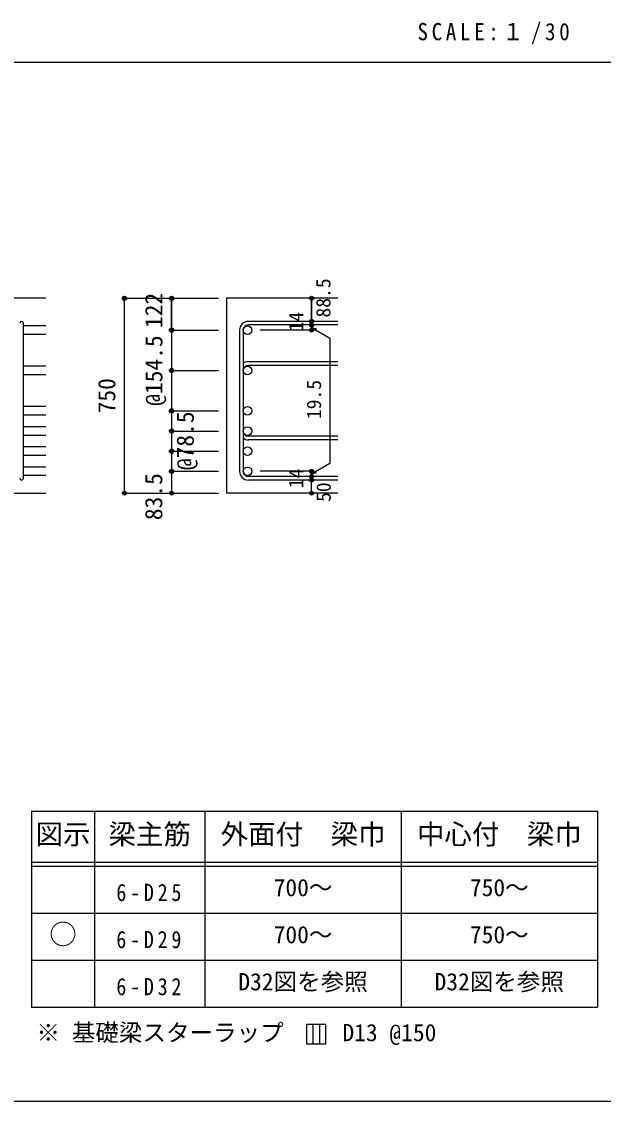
# Model space of a CAD drawing. Units: millimetres at full size, sheet at 1:30, with parts at other scales. Extents: x -5973 to 5954, y -4195 to 4201.
# Drawn here: x 1409 to 3633, y -4195 to -67 of the extents above; entities that cross this region are included whole.
import ezdxf
from ezdxf.enums import TextEntityAlignment as Align

# ---------------------------------------------------------------- set-up
doc = ezdxf.new("R2010")
doc.units = ezdxf.units.MM
doc.header["$LTSCALE"] = 30
doc.header["$PDMODE"] = 32
doc.header["$PDSIZE"] = 15
for name, color, linetype in [('0-1_躯体線', 2, 'Continuous'), ('0-5_基礎梁筋', 7, 'Continuous'), ('0-6_スタラップ筋', 7, 'Continuous'), ('0-D_寸法', 4, 'Continuous'), ('6-7_文字', 7, 'Continuous'), ('6-E_枠', 7, 'Continuous'), ('F-0_枠', 6, 'Continuous')]:
    doc.layers.add(name, color=color, linetype=linetype)
doc.styles.add('ＭＳ ゴシック', font='')
doc.styles.get('ＭＳ ゴシック').set_extended_font_data('MS Gothic')

msp = doc.modelspace()

# ---------------------------------------------------------------- linework, layer by layer
at = {"layer": '0-1_躯体線'}
for p, q in [((1502.44, -1124.89), (2.44, -1124.89)), ((2617.44, -1124.89), (2192.44, -1124.89)), ((2192.44, -1124.89), (2192.44, -1869.96)), ((1102.44, -1869.96), (1502.44, -1869.96)), ((2617.44, -1869.96), (2192.44, -1869.96))]:
    msp.add_line(p, q, dxfattribs=at)
at = {"layer": '0-5_基礎梁筋'}
for p, q in [((1502.44, -1230.09), (1416.44, -1230.09)), ((1502.44, -1263.09), (1416.44, -1263.09)), ((1502.44, -1384.53), (1416.44, -1384.53)), ((1502.44, -1417.53), (1416.44, -1417.53)), ((1502.44, -1538.96), (1416.44, -1538.96)), ((1502.44, -1571.96), (1416.44, -1571.96)), ((1502.44, -1615.96), (1416.44, -1615.96)), ((1502.44, -1648.96), (1416.44, -1648.96)), ((1502.44, -1692.96), (1416.44, -1692.96)), ((1502.44, -1725.96), (1416.44, -1725.96)), ((1502.44, -1769.96), (1416.44, -1769.96)), ((1502.44, -1802.96), (1416.44, -1802.96))]:
    msp.add_line(p, q, dxfattribs=at)
at = {"layer": '0-5_基礎梁筋', "color": 3}
for centre in [(2272.94, -1246.59), (2272.94, -1401.03), (2272.94, -1555.46), (2272.94, -1632.46), (2272.94, -1709.46), (2272.94, -1786.46)]:
    msp.add_circle(centre, 16.5, dxfattribs=at)
at = {"layer": '0-6_スタラップ筋'}
for p, q in [((1416.44, -1812.96), (1416.44, -1220.09)), ((2617.44, -1213.09), (2275.94, -1213.09)), ((2617.44, -1227.09), (2275.94, -1227.09)), ((2242.44, -1246.59), (2242.44, -1786.46)), ((2256.44, -1246.59), (2256.44, -1786.46)), ((2617.44, -1367.53), (2275.94, -1367.53)), ((2617.44, -1381.53), (2275.94, -1381.53)), ((2617.44, -1651.96), (2275.94, -1651.96)), ((2617.44, -1665.96), (2275.94, -1665.96)), ((2617.44, -1805.96), (2275.94, -1805.96)), ((2617.44, -1819.96), (2275.94, -1819.96))]:
    msp.add_line(p, q, dxfattribs=at)
for centre, radius, start, end in [((1409.44, -1220.09), 7, 0, 180), ((2275.94, -1246.59), 33.5, 90, 180), ((2275.94, -1246.59), 19.5, 90, 180), ((2275.94, -1401.03), 33.5, 90, 125.59765), ((2275.94, -1401.03), 19.5, 90, 180), ((2275.94, -1632.46), 19.5, 180, 270), ((2275.94, -1632.46), 33.5, 234.40235, 270), ((1409.44, -1812.96), 7, 180, 0), ((2275.94, -1786.46), 33.5, 180, 270), ((2275.94, -1786.46), 19.5, 180, 270)]:
    msp.add_arc(centre, radius, start, end, dxfattribs=at)
at = {"layer": '0-D_寸法'}
for p, q in [((1802.44, -1124.89), (1982.44, -1124.89)), ((1802.44, -1124.89), (1982.44, -1124.89)), ((1802.44, -1869.96), (1802.44, -1124.89)), ((1982.44, -1124.89), (2162.44, -1124.89)), ((1982.44, -1124.89), (2162.44, -1124.89)), ((1982.44, -1246.59), (1982.44, -1124.89)), ((2517.44, -1227.09), (2517.44, -1213.09)), ((2517.44, -1227.09), (2517.44, -1246.59)), ((2517.44, -1236.84), (2536.76, -1242.02)), ((2517.44, -1236.84), (2587.5, -1277.29)), ((1982.44, -1246.59), (2162.44, -1246.59)), ((1982.44, -1246.59), (2162.44, -1246.59)), ((1982.44, -1246.59), (1982.44, -1388.89)), ((2517.44, -1246.59), (2321.35, -1246.59)), ((2587.5, -1277.29), (2587.5, -1755.76)), ((1982.44, -1401.03), (2162.44, -1401.03)), ((1982.44, -1555.46), (2162.44, -1555.46)), ((1982.44, -1632.46), (2162.44, -1632.46)), ((1982.44, -1709.46), (2162.44, -1709.46)), ((2517.44, -1796.21), (2587.5, -1755.76)), ((1982.44, -1786.46), (2162.44, -1786.46)), ((2517.44, -1786.46), (2321.35, -1786.46)), ((2517.44, -1805.96), (2517.44, -1786.46)), ((2517.44, -1796.21), (2536.76, -1791.03)), ((2517.44, -1819.96), (2517.44, -1805.96)), ((2517.44, -1869.96), (2517.44, -1819.96)), ((1802.44, -1869.96), (1982.44, -1869.96)), ((1982.44, -1869.96), (2162.44, -1869.96))]:
    msp.add_line(p, q, dxfattribs=at)
for points in [[(1982.44, -1124.89), (1982.44, -1246.59), (1982.44, -1403.36)], [(2517.44, -1124.89), (2517.44, -1213.09), (2517.44, -1124.89)], [(1982.44, -1403.36), (1982.44, -1786.46), (1982.44, -1869.96)]]:
    msp.add_lwpolyline(points, dxfattribs=at)
for centre, radius in [((1802.44, -1124.89), 8), ((1802.44, -1124.89), 7.2), ((1802.44, -1124.89), 6.4), ((1802.44, -1124.89), 5.6), ((1802.44, -1124.89), 4.8), ((1802.44, -1124.89), 4), ((1802.44, -1124.89), 3.2), ((1802.44, -1124.89), 2.4), ((1802.44, -1124.89), 1.6), ((1802.44, -1124.89), 0.8), ((1982.44, -1124.89), 8), ((1982.44, -1124.89), 7.2), ((1982.44, -1124.89), 6.4), ((1982.44, -1124.89), 5.6), ((1982.44, -1124.89), 4.8), ((1982.44, -1124.89), 4), ((1982.44, -1124.89), 3.2), ((1982.44, -1124.89), 2.4), ((1982.44, -1124.89), 1.6), ((1982.44, -1124.89), 0.8), ((2517.44, -1124.89), 4), ((2517.44, -1124.89), 3.6), ((2517.44, -1124.89), 3.2), ((2517.44, -1124.89), 2.8), ((2517.44, -1124.89), 2.4), ((2517.44, -1124.89), 2), ((2517.44, -1124.89), 1.6), ((2517.44, -1124.89), 1.2), ((2517.44, -1124.89), 0.8), ((2517.44, -1124.89), 0.4), ((2517.44, -1213.09), 4), ((2517.44, -1227.09), 4), ((2517.44, -1213.09), 3.6), ((2517.44, -1227.09), 3.6), ((2517.44, -1213.09), 3.2), ((2517.44, -1227.09), 3.2), ((2517.44, -1213.09), 2.8), ((2517.44, -1227.09), 2.8), ((2517.44, -1213.09), 2.4), ((2517.44, -1227.09), 2.4), ((2517.44, -1213.09), 2), ((2517.44, -1227.09), 2), ((2517.44, -1213.09), 1.6), ((2517.44, -1227.09), 1.6), ((2517.44, -1213.09), 1.2), ((2517.44, -1227.09), 1.2), ((2517.44, -1213.09), 0.8), ((2517.44, -1227.09), 0.8), ((2517.44, -1213.09), 0.4), ((2517.44, -1227.09), 0.4), ((1982.44, -1246.59), 8), ((1982.44, -1246.59), 7.2), ((1982.44, -1246.59), 6.4), ((1982.44, -1246.59), 5.6), ((1982.44, -1246.59), 4.8), ((1982.44, -1246.59), 4), ((1982.44, -1246.59), 3.2), ((1982.44, -1246.59), 2.4), ((1982.44, -1246.59), 1.6), ((1982.44, -1246.59), 0.8), ((2517.44, -1246.59), 4), ((2517.44, -1246.59), 3.6), ((2517.44, -1246.59), 3.2), ((2517.44, -1246.59), 2.8), ((2517.44, -1246.59), 2.4), ((2517.44, -1246.59), 2), ((2517.44, -1246.59), 1.6), ((2517.44, -1246.59), 1.2), ((2517.44, -1246.59), 0.8), ((2517.44, -1246.59), 0.4), ((1982.44, -1401.03), 8), ((1982.44, -1401.03), 7.2), ((1982.44, -1401.03), 6.4), ((1982.44, -1401.03), 5.6), ((1982.44, -1401.03), 4.8), ((1982.44, -1401.03), 4), ((1982.44, -1401.03), 3.2), ((1982.44, -1401.03), 2.4), ((1982.44, -1401.03), 1.6), ((1982.44, -1401.03), 0.8), ((1982.44, -1555.46), 8), ((1982.44, -1555.46), 7.2), ((1982.44, -1555.46), 6.4), ((1982.44, -1555.46), 5.6), ((1982.44, -1555.46), 4.8), ((1982.44, -1555.46), 4), ((1982.44, -1555.46), 3.2), ((1982.44, -1555.46), 2.4), ((1982.44, -1555.46), 1.6), ((1982.44, -1555.46), 0.8), ((1982.44, -1632.46), 8), ((1982.44, -1632.46), 7.2), ((1982.44, -1632.46), 6.4), ((1982.44, -1632.46), 5.6), ((1982.44, -1632.46), 4.8), ((1982.44, -1632.46), 4), ((1982.44, -1632.46), 3.2), ((1982.44, -1632.46), 2.4), ((1982.44, -1632.46), 1.6), ((1982.44, -1632.46), 0.8), ((1982.44, -1709.46), 8), ((1982.44, -1709.46), 7.2), ((1982.44, -1709.46), 6.4), ((1982.44, -1709.46), 5.6), ((1982.44, -1709.46), 4.8), ((1982.44, -1709.46), 4), ((1982.44, -1709.46), 3.2), ((1982.44, -1709.46), 2.4), ((1982.44, -1709.46), 1.6), ((1982.44, -1709.46), 0.8), ((1982.44, -1786.46), 8), ((1982.44, -1786.46), 7.2), ((1982.44, -1786.46), 6.4), ((1982.44, -1786.46), 5.6), ((1982.44, -1786.46), 4.8), ((1982.44, -1786.46), 4), ((1982.44, -1786.46), 3.2), ((1982.44, -1786.46), 2.4), ((1982.44, -1786.46), 1.6), ((1982.44, -1786.46), 0.8), ((2517.44, -1786.46), 4), ((2517.44, -1805.96), 4), ((2517.44, -1819.96), 4), ((2517.44, -1786.46), 3.6), ((2517.44, -1805.96), 3.6), ((2517.44, -1786.46), 3.2), ((2517.44, -1805.96), 3.2), ((2517.44, -1786.46), 2.8), ((2517.44, -1805.96), 2.8), ((2517.44, -1786.46), 2.4), ((2517.44, -1805.96), 2.4), ((2517.44, -1786.46), 2), ((2517.44, -1805.96), 2), ((2517.44, -1786.46), 1.6), ((2517.44, -1805.96), 1.6), ((2517.44, -1786.46), 1.2), ((2517.44, -1805.96), 1.2), ((2517.44, -1786.46), 0.8), ((2517.44, -1805.96), 0.8), ((2517.44, -1786.46), 0.4), ((2517.44, -1805.96), 0.4), ((2517.44, -1819.96), 3.6), ((2517.44, -1819.96), 3.2), ((2517.44, -1819.96), 2.8), ((2517.44, -1819.96), 2.4), ((2517.44, -1819.96), 2), ((2517.44, -1819.96), 1.6), ((2517.44, -1819.96), 1.2), ((2517.44, -1819.96), 0.8), ((2517.44, -1819.96), 0.4), ((1802.44, -1869.96), 7.2), ((1802.44, -1869.96), 6.4), ((1802.44, -1869.96), 5.6), ((1802.44, -1869.96), 4.8), ((1802.44, -1869.96), 4), ((1802.44, -1869.96), 3.2), ((1802.44, -1869.96), 2.4), ((1802.44, -1869.96), 1.6), ((1802.44, -1869.96), 0.8), ((1982.44, -1869.96), 7.2), ((1982.44, -1869.96), 6.4), ((1982.44, -1869.96), 5.6), ((1982.44, -1869.96), 4.8), ((1982.44, -1869.96), 4), ((1982.44, -1869.96), 3.2), ((1982.44, -1869.96), 2.4), ((1982.44, -1869.96), 1.6), ((1982.44, -1869.96), 0.8), ((2517.44, -1869.96), 4), ((2517.44, -1869.96), 3.6), ((2517.44, -1869.96), 3.2), ((2517.44, -1869.96), 2.8), ((2517.44, -1869.96), 2.4), ((2517.44, -1869.96), 2), ((2517.44, -1869.96), 1.6), ((2517.44, -1869.96), 1.2), ((2517.44, -1869.96), 0.8), ((2517.44, -1869.96), 0.4)]:
    msp.add_circle(centre, radius, dxfattribs=at)
at = {"layer": '0-D_寸法', "color": 7}
for p in [(1802.44, -1124.89), (1982.44, -1124.89), (2517.44, -1124.89), (2517.44, -1213.09), (2517.44, -1227.09), (1982.44, -1246.59), (2517.44, -1246.59), (1982.44, -1401.03), (1982.44, -1555.46), (1982.44, -1632.46), (1982.44, -1709.46), (1982.44, -1786.46), (2517.44, -1786.46), (2517.44, -1786.46), (2517.44, -1805.96), (2517.44, -1819.96), (1802.44, -1869.96), (1982.44, -1869.96), (2517.44, -1869.96)]:
    msp.add_point(p, dxfattribs=at)
at = {"layer": '6-7_文字'}
for p, q in [((2522.74, -3900.65), (2522.74, -3975.65)), ((2547.74, -3900.65), (2547.74, -3975.65))]:
    msp.add_line(p, q, dxfattribs=at)
msp.add_lwpolyline([(2497.74, -3975.65), (2572.74, -3975.65), (2572.74, -3900.65), (2497.74, -3900.65)], close=True, dxfattribs=at)
at = {"layer": '6-E_枠', "color": 3}
for p, q in [((1447.71, -3085.43), (1447.71, -3835.43)), ((1447.71, -3085.43), (3610.24, -3085.43)), ((3610.24, -3085.43), (3610.24, -3835.43)), ((1447.71, -3835.43), (3610.24, -3835.43))]:
    msp.add_line(p, q, dxfattribs=at)
at = {"layer": '6-E_枠'}
for p, q in [((1687.71, -3085.43), (1687.71, -3835.43)), ((2110.24, -3085.43), (2110.24, -3835.43)), ((2860.24, -3085.43), (2860.24, -3835.43)), ((1447.71, -3280.43), (3610.24, -3280.43)), ((1447.71, -3295.43), (3610.24, -3295.43)), ((1447.71, -3475.43), (3610.24, -3475.43)), ((1447.71, -3655.43), (3610.24, -3655.43))]:
    msp.add_line(p, q, dxfattribs=at)
at = {"layer": 'F-0_枠', "color": 2}
msp.add_line((-5972.88, -222.05), (3723.6, -222.05), dxfattribs=at)
at = {"layer": 'F-0_枠'}
msp.add_line((5954.1, -4195.24), (-5972.88, -4195.24), dxfattribs=at)

# ---------------------------------------------------------------- texts
at = {"layer": '0-D_寸法', "style": 'ＭＳ ゴシック'}
for s, height, p in [('88.5', 54.99, (2606.33, -1198.49)), ('122', 65.98, (1967.07, -1238.76)), ('14', 54.99, (2502.21, -1251.76)), ('@154.5', 65.98, (1967.44, -1536.03)), ('750', 65.98, (1787.44, -1564.93)), ('19.5', 54.99, (2570.64, -1586.72)), ('@78.5', 65.98, (2087.41, -1781.95)), ('83.5', 65.98, (1966.82, -1973.12)), ('14', 54.99, (2502.18, -1850.64)), ('50', 54.99, (2607.44, -1903.46))]:
    msp.add_text(s, height=height, rotation=90, dxfattribs=at).set_placement(p, align=Align.BOTTOM_LEFT)
at = {"layer": '6-7_文字', "color": 2, "style": 'ＭＳ ゴシック'}
for s, p in [('図示', (1462.71, -3235.43)), ('梁主筋', (1741.48, -3235.43)), ('外面付\u3000梁巾', (2170.24, -3235.43)), ('中心付\u3000梁巾', (2920.24, -3235.43)), ('○', (1515.21, -3617.93))]:
    msp.add_text(s, height=76.98, dxfattribs=at).set_placement(p, align=Align.BOTTOM_LEFT)
at = {"layer": '6-7_文字', "style": 'ＭＳ ゴシック'}
for s, p in [('700～', (2372.74, -3430.43)), ('750～', (3122.74, -3430.43)), ('700～', (2372.74, -3610.43)), ('750～', (3122.74, -3610.43)), ('D32図を参照', (2237.74, -3790.43)), ('D32図を参照', (2987.74, -3790.43)), ('※ 基礎梁スターラップ     D13 @150', (1466.27, -3985.01))]:
    msp.add_text(s, height=65.98, dxfattribs=at).set_placement(p, align=Align.BOTTOM_LEFT)
at = {"layer": '6-7_文字', "color": 2, "insert": (2922.26, -154.55), "char_height": 65.98, "attachment_point": 7, "style": 'ＭＳ ゴシック'}
msp.add_mtext('\\T1.34;\\W0.9;SCALE:１/30', dxfattribs=at)
at = {"layer": '6-7_文字', "char_height": 65.98, "attachment_point": 7, "style": 'ＭＳ ゴシック'}
for s, insert in [('\\T1.38;\\W0.85;6-D25', (1771.48, -3430.43)), ('\\T1.38;\\W0.85;6-D29', (1771.48, -3610.43)), ('\\T1.38;\\W0.85;6-D32', (1771.48, -3790.43))]:
    msp.add_mtext(s, dxfattribs=dict(at, insert=insert))

doc.saveas('drawing.dxf')
